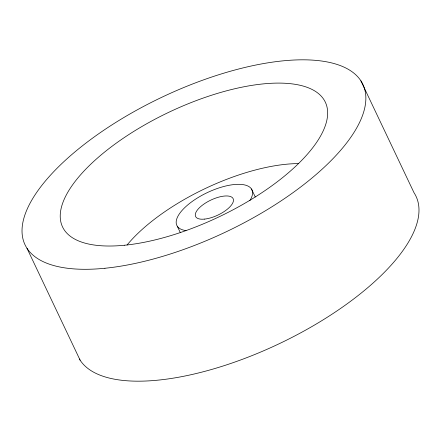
<?xml version="1.0" encoding="UTF-8"?>
<svg xmlns="http://www.w3.org/2000/svg" width="441" height="441" viewBox="0 0 441 441"><rect width="100%" height="100%" fill="white"/><g stroke="black" fill="none" stroke-linecap="round" stroke-linejoin="round"><path stroke-width="0.66" d="M360.881 80.824L414.011 192.706A187.001 74.568 -25.4 0 1 286.639 340.11A187.001 74.568 -25.4 0 1 79.408 359.035M251.469 188.985L255.262 196.973M177.271 226.2L180.193 232.346M26.989 248.294L80.119 360.176M127.107 244.953A124.665 49.712 -25.4 0 1 298.259 163.583M186.052 230.604A41.553 16.571 -25.4 0 1 184.718 207.656A41.553 16.571 -25.4 0 1 233.68 184.597A41.553 16.571 -25.4 0 1 249.887 200.539M124.709 245.218A145.442 57.997 -25.4 0 0 327.63 114.318A145.442 57.997 -25.4 0 0 129.472 134.147A145.442 57.997 -25.4 0 0 124.709 245.218M204.481 219.111A20.777 8.285 -25.4 0 0 233.471 200.412A20.777 8.285 -25.4 0 0 205.159 203.246A20.777 8.285 -25.4 0 0 204.481 219.111M104.93 268.26A187.001 74.568 -25.4 0 0 365.826 99.964A187.001 74.568 -25.4 0 0 111.055 125.453A187.001 74.568 -25.4 0 0 104.93 268.26"/></g></svg>
